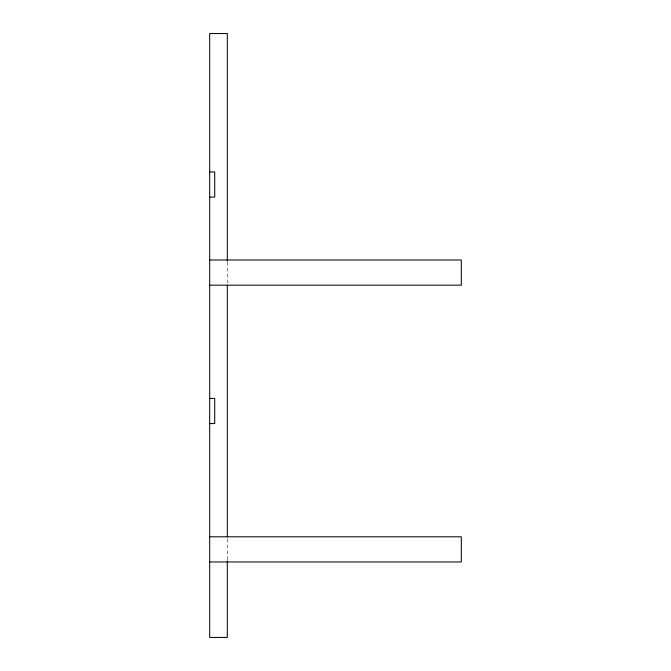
<?xml version="1.0" encoding="UTF-8"?>
<svg xmlns="http://www.w3.org/2000/svg" width="671" height="671" viewBox="0 0 671 671"><rect width="100%" height="100%" fill="white"/><g stroke="black" fill="none" stroke-linecap="round" stroke-linejoin="round"><path stroke-width="0.5" stroke-dasharray="3.35 2.52" d="M227.301 262.109L227.301 284.127M227.301 538.897L227.301 559.866"/><path stroke-width="1.01" d="M209.688 171.944L214.72 171.944L214.72 197.106L209.688 197.106M209.688 260.012L461.312 260.012L461.312 285.175L209.688 285.175M209.688 398.406L214.72 398.406L214.72 423.569L209.688 423.569M209.688 536.8L461.312 536.8L461.312 561.962L209.688 561.962M227.301 261.061L227.301 33.55L209.688 33.55L209.688 637.45L227.301 637.45L227.301 560.914M227.301 285.175L227.301 536.8"/></g></svg>
